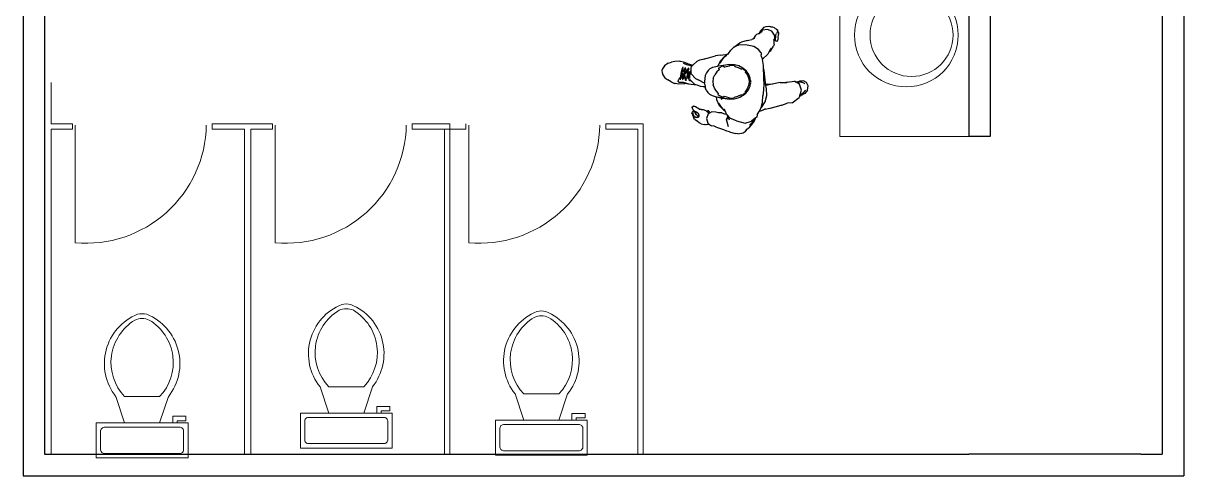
# Model space of a CAD drawing. Header units: millimetres. Extents: x -9564 to 100419, y -25359 to 24346.
# Drawn here: x 94764 to 100162, y -20309 to -18204 of the extents above; entities that cross this region are included whole.
import ezdxf

# ---------------------------------------------------------------- set-up
doc = ezdxf.new("R2010")
doc.units = ezdxf.units.MM
doc.header["$LTSCALE"] = 100
doc.layers.add('A-MOBILIARIO FIJO', color=83, linetype='Continuous', lineweight=5)
doc.layers.add('MUROS', color=7, linetype='Continuous')
doc.layers.add('Personal', color=20, linetype='Continuous')

# ---------------------------------------------------------------- blocks, each defined once
blk = doc.blocks.new('Toilet - top')
for p, q in [((9.5, -6), (9.5, -2)), ((-10, -8.5), (-8, -8.5)), ((-10, -9.5), (-10, -8.5)), ((-7, -9.5), (-10, -9.5)), ((-8, -8.5), (-8, -8)), ((-7, -8), (-7, -9.5)), ((-4, -8), (-6, -14)), ((4, -8), (6, -14)), ((4, -14), (-4, -14))]:
    blk.add_line(p, q)
blk.add_lwpolyline([(10.5, -8), (10.5, 0), (-10.5, 0), (-10.5, -8)], close=True)
for points in [[(-9.5, -2), (-9.5, -6)], [(8.5, -1), (-8.5, -1)], [(-8.5, -7), (8.5, -7)]]:
    blk.add_lwpolyline(points)
for centre, radius, start, end in [((-8.62, -1.88), 0.884, 81.8699, 188.1301), ((8.62, -1.88), 0.884, 351.8699, 98.1301), ((-8.62, -6.12), 0.884, 171.8699, 278.1301), ((8.62, -6.12), 0.884, 261.8699, 8.1301), ((3.52, -21.58), 12.17, 141.4691, 247.9714), ((4.2, -21.82), 11.33, 136.3677, 238.9468), ((-3.52, -21.58), 12.17, 292.0284, 38.5307), ((-4.2, -21.82), 11.33, 301.053, 43.6321), ((0, -27.88), 4, 245.7318, 294.2682), ((0, -29), 4, 254.8605, 285.1395)]:
    blk.add_arc(centre, radius, start, end)

msp = doc.modelspace()

# ---------------------------------------------------------------- linework, layer by layer
at = {"layer": 'A-MOBILIARIO FIJO'}
for p, q in [((94863.634, -20208.984, 0.014), (94863.634, -18480.099, 0.005)), ((94893.634, -18671.22, 0.006), (94893.634, -18480.099, 0.005)), ((94993.634, -18671.22, 0.008), (94893.634, -18671.22, 0.008)), ((94993.634, -18696.22, 0.008), (94993.634, -18671.22, 0.008)), ((95923.634, -18671.22, 0.008), (95643.634, -18671.22, 0.008)), ((95923.634, -18696.22, 0.008), (95923.634, -18671.22, 0.008)), ((96748.634, -20208.984, 0.006), (96748.634, -18671.22, 0.006)), ((96823.634, -18696.22, 0.014), (96823.634, -18671.22, 0.014)), ((97648.634, -20208.984, 0.013), (97648.634, -18671.22, 0.013)), ((94893.634, -20208.984, 0.014), (94893.634, -18696.22, 0.006)), ((94993.634, -18696.22, 0.008), (94893.634, -18696.22, 0.008)), ((95006.453, -18677.524, 0.009), (95006.453, -19224.92, 0.009)), ((95793.634, -20208.984, 0.006), (95793.634, -18696.22, 0.006)), ((95823.634, -20208.984, 0.006), (95823.634, -18696.22, 0.006)), ((95923.634, -18696.22, 0.008), (95823.634, -18696.22, 0.008)), ((95936.453, -18677.524, 0.009), (95936.453, -19224.92, 0.009)), ((96723.634, -20208.984, 0.006), (96723.634, -18696.22, 0.006)), ((96723.634, -20208.984, 0.013), (96723.634, -18696.22, 0.013)), ((96823.634, -18696.22, 0.014), (96723.634, -18696.22, 0.014)), ((96836.453, -18677.524, 0.015), (96836.453, -19224.92, 0.015)), ((97623.634, -20208.984, 0.013), (97623.634, -18696.22, 0.013)), ((95823.634, -20208.984, 0.006), (95793.634, -20208.984, 0.006))]:
    msp.add_line(p, q, dxfattribs=at)
at = {"layer": 'A-MOBILIARIO FIJO', "elevation": 0.04}
msp.add_lwpolyline([(98562.438, -16899.657), (98562.438, -18730.777), (99162.438, -18730.777), (99162.438, -16899.657)], close=True, dxfattribs=at)
at = {"layer": 'A-MOBILIARIO FIJO'}
for points, elevation in [([(95643.634, -18696.22), (95643.634, -18671.22)], 0.008), ([(96748.634, -18671.22), (96573.634, -18671.22)], 0.008), ([(96573.634, -18696.22), (96573.634, -18671.22)], 0.008), ([(97648.634, -18671.22), (97473.634, -18671.22)], 0.014), ([(97473.634, -18696.22), (97473.634, -18671.22)], 0.014), ([(95793.634, -18696.22), (95643.634, -18696.22)], 0.008), ([(96723.634, -18696.22), (96573.634, -18696.22)], 0.008), ([(97623.634, -18696.22), (97473.634, -18696.22)], 0.014)]:
    msp.add_lwpolyline(points, dxfattribs=dict(at, elevation=elevation))
for centre, radius in [((98872.021, -18258.64, 0.059), 241.312), ((98896.152, -18258.64, 0.059), 193.049)]:
    msp.add_circle(centre, radius, dxfattribs=at)
for centre in [(95056.943, -18667.983, 0.009), (95986.943, -18667.983, 0.009), (96886.943, -18667.983, 0.015)]:
    msp.add_arc(centre, 559.221, 264.819869, 359.022367, dxfattribs=at)
at = {"layer": 'MUROS', "color": 0}
for p, q in [((94764.36, -13721.214, 0.006), (94764.36, -20208.984, 0.014)), ((94863.634, -13821.214, 0.006), (94863.634, -20208.984, 0.014)), ((99162.438, -14958.979, 0.02), (99162.438, -18730.777, 0.016)), ((99262.438, -14958.979, 0.02), (99262.438, -18730.777, 0.02)), ((100062.438, -17690.099, 0.006), (100062.438, -20208.984, 0.006)), ((100162.438, -17690.099, 0.006), (100162.438, -20308.984, 0.014)), ((99262.438, -18730.777, 0.02), (99162.438, -18730.777, 0.016)), ((94764.36, -20208.984, 0.014), (94764.36, -20308.984, 0.014)), ((94863.634, -20208.984, 0.014), (98502.812, -20208.984, 0.014)), ((98502.812, -20208.984, 0.014), (99162.438, -20208.984, 0.014)), ((99962.438, -20208.984, 0.006), (99162.438, -20208.984, 0.014)), ((99962.438, -20208.984, 0.006), (100062.438, -20208.984, 0.006)), ((94764.36, -20308.984, 0.014), (99162.438, -20308.984, 0.014)), ((99162.438, -20308.984, 0.014), (100062.438, -20308.984, 0.014)), ((100062.438, -20308.984, 0.014), (100162.438, -20308.984, 0.014))]:
    msp.add_line(p, q, dxfattribs=at)
at = {"layer": 'Personal'}
for p, q in [((98202.61, -18236.096), (98187.333, -18252.35)), ((98188.325, -18250.205), (98193.747, -18239.484)), ((98195.289, -18238.825), (98190.232, -18247.1)), ((98199.737, -18232.192), (98193.747, -18239.484)), ((98199.186, -18244.368), (98194.977, -18247.629)), ((98200.413, -18242.953), (98199.186, -18244.368)), ((98199.737, -18232.192), (98200.795, -18230.963)), ((98201.859, -18242.431), (98200.413, -18242.953)), ((98208.802, -18222.087), (98200.795, -18230.963)), ((98226.468, -18232.372), (98202.61, -18236.096)), ((98208.802, -18222.087), (98220.582, -18219.148)), ((98220.582, -18219.148), (98231.558, -18217.282)), ((98246.98, -18240.674), (98226.468, -18232.372)), ((98231.558, -18217.282), (98237.081, -18218.526)), ((98241.047, -18219.975), (98237.081, -18218.526)), ((98241.047, -18219.975), (98249.324, -18220.184)), ((98258.295, -18258.501), (98246.98, -18240.674)), ((98249.324, -18220.184), (98256.896, -18224.041)), ((98256.896, -18224.041), (98263.448, -18229.267)), ((98267.476, -18230.932), (98263.448, -18229.267)), ((98267.476, -18230.932), (98272.363, -18234.34)), ((98273.569, -18240.663), (98268.135, -18250.768)), ((98273.569, -18240.663), (98272.363, -18234.34)), ((98272.363, -18234.34), (98273.369, -18236.92)), ((98274.891, -18243.783), (98273.369, -18236.92)), ((98273.569, -18240.663), (98273.916, -18243.292)), ((98276.654, -18247.503), (98274.891, -18243.783)), ((98069.127, -18315.495), (98097.071, -18295.573)), ((98105.672, -18291.921), (98097.071, -18295.573)), ((98131.844, -18283.584), (98105.672, -18291.921)), ((98131.844, -18283.584), (98139.515, -18281.904)), ((98139.515, -18281.904), (98152.595, -18279.366)), ((98152.963, -18279.247), (98152.595, -18279.366)), ((98165.678, -18275.141), (98152.963, -18279.247)), ((98153.218, -18279.112), (98152.963, -18279.247)), ((98159.21, -18275.573), (98153.218, -18279.112)), ((98164.242, -18270.344), (98159.21, -18275.573)), ((98169.454, -18261.807), (98164.242, -18270.344)), ((98175.047, -18256.366), (98169.454, -18261.807)), ((98182.783, -18253.58), (98175.047, -18256.366)), ((98186.482, -18252.58), (98182.783, -18253.58)), ((98188.325, -18250.205), (98186.482, -18252.58)), ((98187.333, -18252.35), (98186.482, -18252.58)), ((98189.215, -18251.841), (98187.333, -18252.35)), ((98190.232, -18247.1), (98188.325, -18250.205)), ((98194.977, -18247.629), (98189.215, -18251.841)), ((98255.442, -18279.553), (98255.447, -18282.764)), ((98255.447, -18282.764), (98255.789, -18281.761)), ((98255.447, -18282.764), (98255.449, -18284.376)), ((98255.982, -18282.969), (98255.449, -18284.376)), ((98255.449, -18284.376), (98255.451, -18285.676)), ((98255.451, -18285.676), (98256.134, -18291.653)), ((98255.693, -18281.932), (98255.789, -18281.761)), ((98255.789, -18281.761), (98257.34, -18277.225)), ((98256.134, -18291.653), (98255.961, -18299.141)), ((98255.961, -18299.141), (98256.53, -18304.001)), ((98255.982, -18282.969), (98259.47, -18277.532)), ((98257.791, -18278.199), (98255.982, -18282.969)), ((98257.791, -18278.199), (98257.34, -18277.225)), ((98259.47, -18277.532), (98257.791, -18278.199)), ((98258.295, -18258.501), (98258.691, -18264.906)), ((98258.691, -18264.906), (98260.409, -18262.749)), ((98258.691, -18264.906), (98259.247, -18273.922)), ((98259.516, -18273.709), (98259.247, -18273.922)), ((98259.247, -18273.922), (98259.47, -18277.532)), ((98259.516, -18273.709), (98261.728, -18270.534)), ((98260.409, -18262.749), (98261.712, -18261.195)), ((98261.712, -18261.195), (98263.265, -18259.343)), ((98261.712, -18261.195), (98261.949, -18262.415)), ((98262.306, -18267.889), (98261.728, -18270.534)), ((98261.949, -18262.415), (98262.306, -18267.889)), ((98262.164, -18276.815), (98262.088, -18280.999)), ((98262.088, -18280.999), (98262.182, -18283.618)), ((98262.088, -18280.999), (98262.182, -18281.356)), ((98262.819, -18269.975), (98262.164, -18276.815)), ((98262.182, -18283.618), (98262.985, -18285.902)), ((98262.984, -18267.646), (98262.819, -18269.975)), ((98263.018, -18264.402), (98262.984, -18267.646)), ((98265.989, -18287.921), (98262.985, -18285.902)), ((98263.265, -18259.343), (98263.018, -18264.402)), ((98263.018, -18264.402), (98263.072, -18268.211)), ((98263.608, -18270.43), (98263.072, -18268.211)), ((98263.265, -18259.343), (98265.116, -18257.136)), ((98265.116, -18257.136), (98268.135, -18250.768)), ((98268.834, -18288.307), (98265.989, -18287.921)), ((98271.015, -18287.649), (98268.834, -18288.307)), ((98273.053, -18285.218), (98271.015, -18287.649)), ((98273.053, -18285.218), (98274.316, -18281.181)), ((98274.718, -18278.639), (98274.316, -18281.181)), ((98275.587, -18272.323), (98274.718, -18278.639)), ((98275.587, -18272.323), (98276.076, -18267.601)), ((98275.973, -18267.759), (98276.052, -18266.915)), ((98276.052, -18266.915), (98276.688, -18260.136)), ((98276.052, -18266.915), (98276.076, -18267.601)), ((98276.654, -18247.503), (98277.369, -18251.316)), ((98276.688, -18260.136), (98277.001, -18256.341)), ((98277.369, -18251.316), (98277.001, -18256.341)), ((98006.76, -18351.764), (97984.475, -18355.943)), ((98006.76, -18351.764), (98030.69, -18349.151)), ((98037.175, -18349.262), (98030.124, -18356.342)), ((98030.69, -18349.151), (98037.175, -18349.262)), ((98039.346, -18347.082), (98037.175, -18349.262)), ((98039.346, -18347.082), (98045.45, -18343.81)), ((98041.004, -18349.803), (98045.45, -18343.81)), ((98045.45, -18343.81), (98056.181, -18329.344)), ((98056.181, -18329.344), (98069.127, -18315.495)), ((98090.801, -18305.622), (98069.127, -18315.495)), ((98123.8, -18304.895), (98090.801, -18305.622)), ((98162.73, -18311.331), (98123.8, -18304.895)), ((98184.003, -18325.298), (98162.73, -18311.331)), ((98195.054, -18339.974), (98184.003, -18325.298)), ((98195.054, -18339.974), (98196.433, -18341.868)), ((98196.433, -18341.868), (98196.591, -18351.178)), ((98198.256, -18360.27), (98196.591, -18351.178)), ((98227.52, -18347.84), (98202.804, -18370.773)), ((98232.75, -18338.032), (98227.52, -18347.84)), ((98232.897, -18337.704), (98232.75, -18338.032)), ((98238.031, -18326.176), (98232.897, -18337.704)), ((98232.897, -18337.704), (98235.952, -18335.509)), ((98235.952, -18335.509), (98241.468, -18330.571)), ((98243.01, -18319.837), (98238.031, -18326.176)), ((98241.468, -18330.571), (98254.732, -18310.448)), ((98256.53, -18304.001), (98254.732, -18310.448)), ((97747.234, -18401.165), (97738.156, -18415.226)), ((97764.163, -18389.309), (97747.234, -18401.165)), ((97764.163, -18389.309), (97780.018, -18384.266)), ((97795.96, -18381.112), (97780.018, -18384.266)), ((97815.009, -18380.393), (97795.96, -18381.112)), ((97821.056, -18381.904), (97815.009, -18380.393)), ((97821.056, -18381.904), (97818.098, -18381.221)), ((97835.262, -18385.187), (97821.056, -18381.904)), ((97833.084, -18406.257), (97832.327, -18407.722)), ((97834.445, -18389.894), (97854.845, -18397.075)), ((97856.918, -18392.186), (97835.262, -18385.187)), ((97875.019, -18402.879), (97854.845, -18397.075)), ((97875.3, -18402.616), (97856.415, -18396.259)), ((97856.918, -18392.186), (97874.271, -18397.493)), ((97871.195, -18412.439), (97872.863, -18404.893)), ((97875.019, -18402.879), (97872.863, -18404.893)), ((97874.271, -18397.493), (97878.864, -18399.286)), ((97875.3, -18402.616), (97875.019, -18402.879)), ((97878.708, -18399.432), (97875.3, -18402.616)), ((97878.47, -18399.344), (97878.708, -18399.432)), ((97878.864, -18399.286), (97878.708, -18399.432)), ((97899.344, -18380.151), (97878.864, -18399.286)), ((97899.344, -18380.151), (97911.834, -18373.653)), ((97911.834, -18373.653), (97951.804, -18365.061)), ((97928.796, -18371.482), (97951.804, -18365.061)), ((97951.804, -18365.061), (97984.475, -18355.943)), ((97985.446, -18405.997), (97970.821, -18409.702)), ((97985.446, -18405.997), (97985.869, -18405.899)), ((97991.69, -18404.743), (97985.869, -18405.899)), ((97995.567, -18403.965), (97991.69, -18404.743)), ((98006.215, -18380.586), (97995.567, -18403.965)), ((97996.884, -18403.701), (97995.567, -18403.965)), ((98020.306, -18399.619), (97996.884, -18403.701)), ((98000.726, -18411.796), (98019.166, -18402.488)), ((98018.341, -18368.174), (98004.567, -18389.571)), ((98026.281, -18358.751), (98006.215, -18380.586)), ((98030.124, -18356.342), (98018.341, -18368.174)), ((98026.281, -18358.751), (98018.341, -18368.174)), ((98019.166, -18402.488), (98020.916, -18403.547)), ((98050.284, -18395.529), (98020.306, -18399.619)), ((98020.916, -18403.547), (98020.87, -18403.567)), ((98020.916, -18403.547), (98027.263, -18407.619)), ((98030.124, -18356.342), (98026.281, -18358.751)), ((98048.116, -18403.567), (98027.263, -18407.619)), ((98048.116, -18403.567), (98050.254, -18399.317)), ((98050.254, -18399.317), (98051.183, -18398.918)), ((98073.431, -18397.029), (98050.284, -18395.529)), ((98051.183, -18398.918), (98071.913, -18399.835)), ((98071.913, -18399.835), (98072.861, -18400.634)), ((98072.861, -18400.634), (98074.248, -18404.449)), ((98092.462, -18402.481), (98073.431, -18397.029)), ((98074.248, -18404.449), (98089.489, -18409.467)), ((98111.399, -18412.369), (98092.462, -18402.481)), ((98198.256, -18360.27), (98202.804, -18370.773)), ((98202.804, -18370.773), (98203.278, -18371.867)), ((98207.654, -18400.58), (98203.278, -18371.867)), ((98207.264, -18414.053), (98207.654, -18400.58)), ((97738.156, -18415.226), (97735.375, -18424.082)), ((97735.375, -18424.082), (97735.54, -18433.245)), ((97735.54, -18433.245), (97739.704, -18443.725)), ((97739.704, -18443.725), (97748.071, -18457.102)), ((97748.071, -18457.102), (97763.233, -18467.079)), ((97816.653, -18457.404), (97813.863, -18464.157)), ((97816.653, -18457.404), (97820.793, -18457.998)), ((97820.793, -18457.998), (97819.966, -18464.881)), ((97821.302, -18453.766), (97820.793, -18457.998)), ((97823.561, -18435.724), (97821.302, -18453.766)), ((97828.461, -18417.598), (97823.561, -18435.724)), ((97823.582, -18458.149), (97830.857, -18458.343)), ((97824.379, -18453.587), (97823.845, -18457.363)), ((97826.433, -18436.005), (97824.379, -18453.587)), ((97826.58, -18453.745), (97826.07, -18455.437)), ((97831.023, -18418.713), (97826.433, -18436.005)), ((97829.129, -18443.535), (97826.58, -18453.745)), ((97832.327, -18407.722), (97828.461, -18417.598)), ((97829.786, -18440.846), (97829.129, -18443.535)), ((97829.731, -18439.294), (97830.841, -18426.493)), ((97829.731, -18439.294), (97829.786, -18440.846)), ((97829.786, -18440.846), (97830.016, -18447.339)), ((97830.016, -18447.339), (97830.178, -18451.935)), ((97830.178, -18451.935), (97830.857, -18458.343)), ((97830.841, -18426.493), (97831.97, -18418.33)), ((97830.857, -18458.343), (97831.502, -18464.44)), ((97833.132, -18413.418), (97831.023, -18418.713)), ((97832.214, -18435.826), (97831.926, -18438.891)), ((97831.926, -18438.891), (97831.966, -18439.704)), ((97831.966, -18439.704), (97832.528, -18451.025)), ((97832.686, -18430.815), (97832.329, -18431.545)), ((97832.528, -18451.025), (97833.338, -18458.145)), ((97837.14, -18421.698), (97832.686, -18430.815)), ((97833.018, -18427.285), (97832.686, -18430.815)), ((97833.018, -18427.285), (97833.57, -18424.284)), ((97833.337, -18458.323), (97841.233, -18458.018)), ((97833.577, -18460.25), (97833.852, -18462.671)), ((97833.772, -18433.366), (97833.791, -18433.295)), ((97839.042, -18423.287), (97833.791, -18433.295)), ((97836.511, -18448.916), (97835.196, -18454.703)), ((97838.697, -18442.843), (97836.511, -18448.916)), ((97843.468, -18411.6), (97837.14, -18421.698)), ((97840.467, -18429.175), (97838.528, -18441.471)), ((97838.697, -18442.843), (97838.528, -18441.471)), ((97839.432, -18448.808), (97838.697, -18442.843)), ((97845.294, -18413.635), (97839.042, -18423.287)), ((97839.415, -18448.852), (97839.205, -18449.641)), ((97839.415, -18448.852), (97839.432, -18448.808)), ((97840.032, -18453.681), (97839.415, -18448.852)), ((97840.032, -18453.681), (97841.233, -18458.018)), ((97844.44, -18416.88), (97840.467, -18429.175)), ((97841.233, -18458.018), (97843.6, -18466.569)), ((97841.95, -18440.638), (97841.853, -18441.255)), ((97841.979, -18442.269), (97841.853, -18441.255)), ((97842.989, -18434.042), (97841.873, -18435.683)), ((97841.979, -18442.269), (97843.509, -18438.343)), ((97843.279, -18452.727), (97841.979, -18442.269)), ((97849.157, -18424.977), (97842.989, -18434.042)), ((97843.646, -18429.874), (97842.989, -18434.042)), ((97843.279, -18452.727), (97844.714, -18457.883)), ((97844.736, -18410.156), (97843.468, -18411.6)), ((97852.064, -18426.468), (97843.509, -18438.343)), ((97844.734, -18426.219), (97843.646, -18429.874)), ((97844.44, -18416.88), (97844.669, -18416.147)), ((97844.714, -18457.883), (97847.436, -18457.778)), ((97844.714, -18457.883), (97846.574, -18464.564)), ((97845.294, -18413.635), (97845.663, -18413.271)), ((97846.388, -18420.665), (97845.414, -18423.937)), ((97847.436, -18457.778), (97858.481, -18459.205)), ((97852.075, -18447.157), (97848.722, -18456.115)), ((97857.682, -18414.077), (97849.157, -18424.977)), ((97856.766, -18420.772), (97852.064, -18426.468)), ((97854.68, -18443.723), (97852.075, -18447.157)), ((97853.022, -18453.876), (97855.377, -18448.216)), ((97854.392, -18442.369), (97855.292, -18429.195)), ((97854.392, -18442.369), (97854.68, -18443.723)), ((97854.68, -18443.723), (97855.579, -18447.956)), ((97856.766, -18420.772), (97855.292, -18429.195)), ((97855.579, -18447.956), (97855.377, -18448.216)), ((97855.579, -18447.956), (97857.032, -18454.792)), ((97860.239, -18416.563), (97856.766, -18420.772)), ((97857.032, -18454.792), (97858.481, -18459.205)), ((97859.808, -18412.878), (97857.682, -18414.077)), ((97858.481, -18459.205), (97861.009, -18466.902)), ((97859.119, -18438.633), (97858.918, -18442.186)), ((97858.918, -18442.186), (97859.166, -18443.358)), ((97859.165, -18437.809), (97859.011, -18438.013)), ((97865.443, -18429.534), (97859.165, -18437.809)), ((97859.589, -18430.305), (97859.165, -18437.809)), ((97863.538, -18437.754), (97859.166, -18443.358)), ((97859.166, -18443.358), (97861.382, -18453.822)), ((97859.823, -18428.517), (97859.589, -18430.305)), ((97860.239, -18416.563), (97861.629, -18415.824)), ((97861.382, -18453.822), (97863.237, -18459.82)), ((97870.835, -18430.748), (97863.158, -18444.123)), ((97863.158, -18444.123), (97863.429, -18459.099)), ((97863.237, -18459.82), (97863.507, -18459.855)), ((97863.237, -18459.82), (97863.463, -18460.511)), ((97863.463, -18460.511), (97863.461, -18460.545)), ((97863.461, -18460.545), (97863.537, -18460.793)), ((97868.924, -18430.849), (97863.538, -18437.754)), ((97868.962, -18431.13), (97863.538, -18437.754)), ((97870.974, -18423.669), (97865.443, -18429.534)), ((97870.866, -18429.191), (97868.962, -18431.13)), ((97870.659, -18439.708), (97870.835, -18430.748)), ((97891.36, -18461.551), (97870.659, -18439.708)), ((97870.835, -18430.748), (97870.866, -18429.191)), ((97870.866, -18429.191), (97870.974, -18423.669)), ((97870.974, -18423.669), (97871.195, -18412.439)), ((97934.419, -18461.018), (97932.979, -18474.333)), ((97937.024, -18447.113), (97934.419, -18461.018)), ((97942.219, -18434.643), (97937.024, -18447.113)), ((97949.735, -18423.683), (97942.219, -18434.643)), ((97958.621, -18415.824), (97949.735, -18423.683)), ((97970.821, -18409.702), (97958.621, -18415.824)), ((97974.035, -18458.832), (97971.716, -18474.73)), ((97974.035, -18458.832), (97980.662, -18443.375)), ((97990.25, -18430.384), (97980.662, -18443.375)), ((98000.778, -18419.974), (97990.25, -18430.384)), ((97998.922, -18413.196), (98000.726, -18411.796)), ((97998.922, -18413.196), (98000.778, -18419.974)), ((98027.263, -18407.619), (98025.152, -18408.029)), ((98089.489, -18409.467), (98105.121, -18417.04)), ((98109.742, -18414.846), (98105.121, -18417.04)), ((98109.742, -18414.846), (98111.217, -18415.638)), ((98111.217, -18415.638), (98125.386, -18428.337)), ((98127.865, -18426.502), (98111.399, -18412.369)), ((98123.651, -18432.394), (98125.386, -18428.337)), ((98123.651, -18432.394), (98132.512, -18445.704)), ((98138.86, -18441.725), (98127.865, -18426.502)), ((98132.512, -18445.704), (98138.614, -18461.801)), ((98145.96, -18459.983), (98138.86, -18441.725)), ((98147.272, -18471.76), (98145.96, -18459.983)), ((98206.822, -18429.337), (98207.264, -18414.053)), ((98206.822, -18429.337), (98208.128, -18457.939)), ((98211.227, -18423.458), (98207.264, -18414.053)), ((98208.128, -18457.939), (98208.349, -18463.32)), ((98208.838, -18454.864), (98208.349, -18463.32)), ((98213.545, -18453.48), (98211.227, -18423.458)), ((98216.421, -18481.077), (98213.545, -18453.48)), ((97778.358, -18476.107), (97763.233, -18467.079)), ((97778.358, -18476.107), (97793.769, -18483.876)), ((97796.391, -18484.803), (97793.769, -18483.876)), ((97812.091, -18487.833), (97796.391, -18484.803)), ((97811.438, -18475.108), (97813.863, -18464.157)), ((97815.347, -18479.518), (97811.438, -18475.108)), ((97836.465, -18485.118), (97812.091, -18487.833)), ((97835.071, -18479.807), (97815.347, -18479.518)), ((97819.966, -18464.881), (97819.524, -18467.233)), ((97819.524, -18467.233), (97819.758, -18467.289)), ((97831.502, -18464.44), (97832.207, -18467.155)), ((97833.852, -18462.671), (97833.89, -18462.82)), ((97850.615, -18483.589), (97835.071, -18479.807)), ((97836.329, -18484.065), (97841.935, -18484.065)), ((97846.69, -18484.5), (97836.465, -18485.118)), ((97841.935, -18484.065), (97836.614, -18483.578)), ((97846.69, -18484.5), (97841.935, -18484.065)), ((97843.6, -18466.569), (97845.992, -18469.458)), ((97845.992, -18469.458), (97846.736, -18469.366)), ((97846.574, -18464.564), (97848.238, -18466.663)), ((97859.305, -18485.654), (97846.69, -18484.5)), ((97846.736, -18469.366), (97849.249, -18469.011)), ((97846.738, -18469.318), (97846.736, -18469.366)), ((97848.238, -18466.663), (97848.633, -18467.169)), ((97849.249, -18469.011), (97849.262, -18467.84)), ((97850.615, -18483.589), (97859.305, -18485.654)), ((97859.305, -18485.654), (97896.869, -18490.129)), ((97861.009, -18466.902), (97863.573, -18469.96)), ((97863.573, -18469.96), (97864.431, -18470.149)), ((97864.431, -18470.149), (97867.537, -18469.749)), ((97864.487, -18469.832), (97864.473, -18469.912)), ((97864.989, -18465.675), (97866.445, -18467.066)), ((97866.445, -18467.066), (97866.563, -18467.219)), ((97866.563, -18467.219), (97886.9, -18486.61)), ((97867.537, -18469.749), (97867.593, -18469.256)), ((97886.9, -18486.61), (97896.869, -18490.129)), ((97891.36, -18461.551), (97892.928, -18462.293)), ((97922.852, -18476.388), (97892.928, -18462.293)), ((97906.12, -18468.61), (97892.928, -18462.293)), ((97896.869, -18490.129), (97914.564, -18496.374)), ((97906.215, -18468.696), (97906.12, -18468.61)), ((97924.046, -18477.195), (97906.12, -18468.61)), ((97914.564, -18496.374), (97927.372, -18498.147)), ((97924.046, -18477.195), (97932.605, -18480.116)), ((97927.372, -18498.147), (97935.529, -18497.934)), ((97933.45, -18480.374), (97932.837, -18480.356)), ((97932.979, -18474.333), (97933.45, -18480.374)), ((97934.093, -18488.611), (97933.45, -18480.374)), ((97934.093, -18488.611), (97934.094, -18488.673)), ((97934.094, -18488.673), (97935.529, -18497.934)), ((97935.529, -18497.934), (97936.101, -18501.645)), ((97941.231, -18515.039), (97936.101, -18501.645)), ((97941.231, -18515.039), (97947.99, -18525.505)), ((97971.716, -18474.73), (97973.485, -18490.696)), ((97979.585, -18506.365), (97973.485, -18490.696)), ((97988.717, -18519.69), (97979.585, -18506.365)), ((98131.424, -18509.267), (98122.105, -18522.259)), ((98126.127, -18528.552), (98137.619, -18513.721)), ((98126.127, -18528.552), (98137.506, -18513.943)), ((98138.068, -18493.371), (98131.424, -18509.267)), ((98137.619, -18513.721), (98137.506, -18513.943)), ((98137.619, -18513.721), (98140.963, -18505.94)), ((98140.302, -18477.623), (98138.068, -18493.371)), ((98138.614, -18461.801), (98140.302, -18477.623)), ((98140.963, -18505.94), (98145.287, -18495.928)), ((98145.347, -18495.737), (98145.287, -18495.928)), ((98145.347, -18495.737), (98146.985, -18484.549)), ((98146.985, -18484.549), (98147.141, -18483.486)), ((98147.749, -18484.39), (98146.985, -18484.549)), ((98147.141, -18483.486), (98147.306, -18482.356)), ((98147.141, -18483.486), (98147.889, -18483.327)), ((98147.272, -18471.76), (98147.956, -18471.937)), ((98147.389, -18472.808), (98147.272, -18471.76)), ((98147.306, -18482.356), (98147.957, -18477.908)), ((98147.889, -18483.327), (98147.306, -18482.356)), ((98148.065, -18472.983), (98147.389, -18472.808)), ((98147.508, -18473.878), (98147.389, -18472.808)), ((98147.508, -18473.878), (98148.065, -18472.983)), ((98147.957, -18477.908), (98147.508, -18473.878)), ((98147.889, -18483.327), (98147.749, -18484.39)), ((98147.956, -18471.937), (98148.065, -18472.983)), ((98207.682, -18513.083), (98205.16, -18542.105)), ((98209.253, -18485.288), (98207.682, -18513.083)), ((98208.349, -18463.32), (98209.253, -18485.288)), ((98217.516, -18487.615), (98216.421, -18481.077)), ((98217.516, -18487.615), (98228.494, -18485.355)), ((98218.359, -18492.649), (98217.516, -18487.615)), ((98247.533, -18487.123), (98218.359, -18492.649)), ((98221.147, -18509.289), (98218.359, -18492.649)), ((98223.595, -18539.759), (98221.147, -18509.289)), ((98228.494, -18485.355), (98247.533, -18487.123)), ((98248.435, -18486.952), (98247.533, -18487.123)), ((98285.663, -18479.812), (98248.435, -18486.952)), ((98285.663, -18479.812), (98310.745, -18479.563)), ((98317.475, -18478.291), (98310.745, -18479.563)), ((98310.745, -18479.563), (98316.26, -18479.508)), ((98317.475, -18478.291), (98352.221, -18473.936)), ((98357.692, -18477.19), (98352.221, -18473.936)), ((98357.692, -18477.19), (98374.72, -18473.095)), ((98357.968, -18477.354), (98357.692, -18477.19)), ((98357.968, -18477.354), (98372.067, -18474.561)), ((98358.898, -18477.907), (98357.968, -18477.354)), ((98364.632, -18477.716), (98358.898, -18477.907)), ((98374.811, -18487.371), (98358.898, -18477.907)), ((98383.775, -18478.39), (98364.632, -18477.716)), ((98393.698, -18472.024), (98374.72, -18473.095)), ((98385.024, -18515.575), (98374.811, -18487.371)), ((98383.775, -18478.39), (98385.972, -18478.518)), ((98398.235, -18484.091), (98385.972, -18478.518)), ((98407.128, -18479.183), (98393.698, -18472.024)), ((98398.235, -18484.091), (98399.773, -18484.935)), ((98412.386, -18514.45), (98399.985, -18529.879)), ((98402.34, -18515.406), (98401.478, -18517.014)), ((98414.642, -18495.112), (98407.128, -18479.183)), ((98412.386, -18514.45), (98414.642, -18495.112)), ((97947.99, -18525.505), (97956.838, -18533.797)), ((97956.838, -18533.797), (97968.589, -18540.184)), ((97956.838, -18533.797), (97957.077, -18534.022)), ((97957.077, -18534.022), (97968.589, -18540.184)), ((97968.589, -18540.184), (97982.067, -18544.019)), ((97968.997, -18540.35), (97968.589, -18540.184)), ((97968.997, -18540.35), (97982.512, -18544.229)), ((97982.067, -18544.019), (97994.424, -18546.98)), ((97982.512, -18544.229), (97987.954, -18545.519)), ((97987.954, -18545.519), (97989.722, -18559.139)), ((97987.954, -18545.519), (97994.78, -18547.137)), ((97998.887, -18530.468), (97988.717, -18519.69)), ((97989.722, -18559.139), (98001.173, -18585.871)), ((98017.687, -18551.775), (97994.424, -18546.98)), ((97994.78, -18547.137), (98010.173, -18550.274)), ((97996.787, -18537.333), (97998.887, -18530.468)), ((97998.544, -18538.501), (97996.787, -18537.333)), ((98016.669, -18548.412), (97998.544, -18538.501)), ((98010.173, -18550.274), (98010.297, -18556.79)), ((98010.173, -18550.274), (98017.687, -18551.775)), ((98010.297, -18556.79), (98020.695, -18552.322)), ((98018.447, -18547.801), (98016.669, -18548.412)), ((98047.528, -18556.818), (98017.687, -18551.775)), ((98017.687, -18551.775), (98018.027, -18551.875)), ((98018.027, -18551.875), (98020.695, -18552.322)), ((98018.447, -18547.801), (98024.936, -18543.719)), ((98020.695, -18552.322), (98047.528, -18556.818)), ((98024.936, -18543.719), (98045.64, -18548.496)), ((98045.64, -18548.496), (98047.622, -18552.984)), ((98047.528, -18556.818), (98070.709, -18556.116)), ((98047.528, -18556.818), (98047.666, -18556.854)), ((98048.546, -18553.19), (98047.622, -18552.984)), ((98047.666, -18556.854), (98070.668, -18556.158)), ((98069.288, -18553.003), (98048.546, -18553.19)), ((98070.264, -18552.445), (98069.288, -18553.003)), ((98071.781, -18548.503), (98070.264, -18552.445)), ((98070.668, -18556.158), (98070.709, -18556.116)), ((98070.709, -18556.116), (98089.919, -18551.326)), ((98070.709, -18556.116), (98089.822, -18551.404)), ((98087.177, -18544.013), (98071.781, -18548.503)), ((98103.053, -18536.977), (98087.177, -18544.013)), ((98089.822, -18551.404), (98089.919, -18551.326)), ((98089.919, -18551.326), (98098.269, -18547.349)), ((98098.292, -18547.344), (98098.269, -18547.349)), ((98098.292, -18547.344), (98105.288, -18543.991)), ((98102.422, -18546.488), (98098.292, -18547.344)), ((98105.288, -18543.991), (98102.422, -18546.488)), ((98103.053, -18536.977), (98107.603, -18539.507)), ((98105.316, -18543.966), (98105.288, -18543.991)), ((98105.316, -18543.966), (98109.063, -18542.182)), ((98109.109, -18538.309), (98107.603, -18539.507)), ((98109.063, -18542.182), (98109.107, -18542.146)), ((98109.19, -18542.107), (98109.107, -18542.146)), ((98109.109, -18538.309), (98123.694, -18526.582)), ((98109.19, -18542.107), (98113.775, -18538.437)), ((98113.775, -18538.437), (98126.127, -18528.552)), ((98113.775, -18538.437), (98126.012, -18528.713)), ((98123.694, -18526.582), (98122.105, -18522.259)), ((98123.107, -18525.608), (98123.036, -18525.738)), ((98123.036, -18525.738), (98123.119, -18525.628)), ((98123.151, -18525.93), (98123.225, -18525.804)), ((98126.012, -18528.713), (98126.127, -18528.552)), ((98197.587, -18595.015), (98215.396, -18569.324)), ((98202.644, -18572.043), (98205.16, -18542.105)), ((98215.396, -18569.324), (98223.595, -18539.759)), ((98340.44, -18574.416), (98373.615, -18549.419)), ((98373.615, -18549.419), (98375.875, -18542.716)), ((98375.875, -18542.716), (98382.88, -18539.614)), ((98375.875, -18542.716), (98376.725, -18540.193)), ((98376.725, -18540.193), (98385.024, -18515.575)), ((98376.725, -18540.193), (98385.005, -18534.278)), ((98399.985, -18529.879), (98382.88, -18539.614)), ((98389.184, -18530.873), (98385.005, -18534.278)), ((98390.389, -18529.515), (98389.184, -18530.873)), ((98390.389, -18529.515), (98390.436, -18529.484)), ((98401.478, -18517.014), (98390.436, -18529.484)), ((97875.865, -18617.002), (97874.128, -18619.959)), ((97874.128, -18619.959), (97874.173, -18621.831)), ((97874.879, -18624.251), (97874.173, -18621.831)), ((97876.628, -18616.158), (97875.865, -18617.002)), ((97875.865, -18617.002), (97876.682, -18619.474)), ((97876.108, -18596.287), (97878.306, -18591.296)), ((97876.975, -18600.429), (97876.108, -18596.287)), ((97876.628, -18616.158), (97879.464, -18614.481)), ((97876.682, -18619.474), (97878.196, -18623.242)), ((97878.837, -18604.001), (97876.975, -18600.429)), ((97878.196, -18623.242), (97878.844, -18625.909)), ((97878.306, -18591.296), (97880.586, -18590.655)), ((97880.586, -18590.655), (97878.621, -18591.408)), ((97881.784, -18607.893), (97878.837, -18604.001)), ((97879.464, -18614.481), (97882.161, -18614.895)), ((97882.161, -18614.895), (97880.001, -18614.76)), ((97883.286, -18589.621), (97880.586, -18590.655)), ((97884.945, -18610.943), (97881.784, -18607.893)), ((97884.37, -18615.034), (97882.161, -18614.895)), ((97883.286, -18589.621), (97887.006, -18590.048)), ((97886.356, -18616.741), (97884.37, -18615.034)), ((97884.945, -18610.943), (97888.547, -18613.398)), ((97886.356, -18616.741), (97889.396, -18620.346)), ((97887.006, -18590.048), (97890.256, -18591.16)), ((97888.547, -18613.398), (97890.75, -18614.659)), ((97889.396, -18620.346), (97890.457, -18622.318)), ((97890.256, -18591.16), (97892.757, -18592.055)), ((97890.463, -18622.163), (97890.457, -18622.318)), ((97890.457, -18622.318), (97891.986, -18625.158)), ((97890.463, -18622.163), (97891.982, -18619.283)), ((97893.144, -18615.745), (97890.75, -18614.659)), ((97891.982, -18619.283), (97891.917, -18620.794)), ((97891.917, -18620.794), (97892.982, -18623.734)), ((97891.982, -18619.283), (97894.752, -18617.261)), ((97896.336, -18593.562), (97892.757, -18592.055)), ((97896.688, -18617.476), (97893.144, -18615.745)), ((97894.752, -18617.261), (97896.688, -18617.476)), ((97896.336, -18593.562), (97900.893, -18597.348)), ((97897.839, -18618.038), (97896.688, -18617.476)), ((97897.839, -18618.038), (97902.554, -18622.403)), ((97902.731, -18598.849), (97900.893, -18597.348)), ((97902.554, -18622.403), (97905.368, -18626.176)), ((97906.732, -18602.021), (97902.731, -18598.849)), ((97908.947, -18603.02), (97906.732, -18602.021)), ((97908.027, -18602.97), (97908.947, -18603.02)), ((97908.947, -18603.02), (97911.997, -18603.186)), ((97916.594, -18604.582), (97911.997, -18603.186)), ((97917.876, -18605.094), (97916.594, -18604.582)), ((97917.876, -18605.094), (97917.906, -18605.084)), ((97917.906, -18605.084), (97918.751, -18604.809)), ((97918.058, -18605.167), (97917.906, -18605.084)), ((97918.058, -18605.167), (97918.096, -18605.157)), ((97918.096, -18605.157), (97918.776, -18604.989)), ((97919.806, -18605.811), (97918.096, -18605.157)), ((97918.751, -18604.809), (97921.846, -18604.484)), ((97919.806, -18605.811), (97919.611, -18605.787)), ((97925.273, -18606.471), (97919.806, -18605.811)), ((97921.846, -18604.484), (97924.675, -18605.681)), ((97924.675, -18605.681), (97925.273, -18606.471)), ((97928.254, -18606.831), (97925.273, -18606.471)), ((97940.435, -18611.768), (97928.254, -18606.831)), ((97944.359, -18614.802), (97940.435, -18611.768)), ((97944.828, -18613.264), (97944.359, -18614.802)), ((97944.635, -18615.016), (97944.359, -18614.802)), ((97945.481, -18612.268), (97944.635, -18615.016)), ((97950.138, -18619.271), (97944.635, -18615.016)), ((97944.828, -18613.264), (97945.481, -18612.268)), ((97948.611, -18610.851), (97945.481, -18612.268)), ((97952.803, -18611.95), (97948.611, -18610.851)), ((97953.659, -18623.337), (97950.138, -18619.271)), ((97955.322, -18622.403), (97950.138, -18619.271)), ((97953.659, -18623.337), (97950.347, -18625.198)), ((97952.803, -18611.95), (97954.979, -18616.218)), ((97955.322, -18622.403), (97953.659, -18623.337)), ((97955.918, -18621.772), (97954.979, -18616.218)), ((97955.903, -18622.076), (97955.322, -18622.403)), ((97967.923, -18615.322), (97955.903, -18622.076)), ((97955.918, -18621.772), (97955.903, -18622.076)), ((97985.792, -18616.684), (97967.923, -18615.322)), ((97997.551, -18620.259), (97985.792, -18616.684)), ((98013.033, -18621.238), (97997.551, -18620.259)), ((97998.108, -18575.008), (98010.511, -18593.745)), ((98001.173, -18585.871), (98020.911, -18605.829)), ((98010.511, -18593.745), (98020.911, -18605.829)), ((98013.033, -18621.238), (98026.396, -18624.506)), ((98020.911, -18605.829), (98029.429, -18611.04)), ((98028.177, -18608.31), (98023.851, -18603.787)), ((98028.177, -18608.31), (98026.308, -18604.234)), ((98029.429, -18611.04), (98028.177, -18608.31)), ((98030.883, -18614.208), (98029.429, -18611.04)), ((98036.155, -18626.228), (98030.883, -18614.208)), ((98178.58, -18630.417), (98187.631, -18614.954)), ((98187.631, -18614.954), (98195.813, -18600.977)), ((98194.397, -18611.746), (98187.631, -18614.954)), ((98194.397, -18611.746), (98199.953, -18609.082)), ((98195.813, -18600.977), (98197.112, -18595.473)), ((98197.112, -18595.473), (98202.644, -18572.043)), ((98197.112, -18595.473), (98197.587, -18595.015)), ((98199.953, -18609.082), (98205.946, -18606.209)), ((98199.953, -18609.082), (98208.222, -18606.742)), ((98205.946, -18606.209), (98218.525, -18600.217)), ((98237.154, -18600.394), (98208.222, -18606.742)), ((98265.917, -18592.641), (98237.154, -18600.394)), ((98292.838, -18585.008), (98265.917, -18592.641)), ((98292.838, -18585.008), (98317.748, -18575.523)), ((98340.44, -18574.416), (98317.748, -18575.523)), ((97874.879, -18624.251), (97875.562, -18624.913)), ((97875.152, -18624.003), (97875.562, -18624.913)), ((97875.562, -18624.913), (97876.778, -18627.61)), ((97876.778, -18627.61), (97877.776, -18630.581)), ((97877.776, -18630.581), (97878.899, -18633.836)), ((97878.844, -18625.909), (97879.865, -18628.179)), ((97878.899, -18633.836), (97881.326, -18637.458)), ((97879.865, -18628.179), (97881.826, -18631.876)), ((97882.639, -18641.279), (97881.326, -18637.458)), ((97881.826, -18631.876), (97883.679, -18635.921)), ((97882.639, -18641.279), (97883.309, -18645.902)), ((97886.591, -18649.7), (97883.309, -18645.902)), ((97883.679, -18635.921), (97884.815, -18638.534)), ((97884.815, -18638.534), (97887.586, -18639.797)), ((97886.591, -18649.7), (97889.389, -18651.768)), ((97893.373, -18642.151), (97887.586, -18639.797)), ((97889.389, -18651.768), (97895.355, -18656.036)), ((97890.096, -18625.061), (97892.598, -18626.884)), ((97891.986, -18625.158), (97892.598, -18626.884)), ((97892.598, -18626.884), (97893.136, -18627.276)), ((97892.982, -18623.734), (97894.677, -18628.336)), ((97894.932, -18629.283), (97893.136, -18627.276)), ((97893.373, -18642.151), (97894.986, -18643.109)), ((97894.677, -18628.336), (97894.932, -18629.283)), ((97897.008, -18631.602), (97894.932, -18629.283)), ((97901.423, -18641.776), (97894.986, -18643.109)), ((97895.355, -18656.036), (97897.505, -18658.245)), ((97896.912, -18633.975), (97898.5, -18634.395)), ((97897.008, -18631.602), (97898.5, -18634.395)), ((97908.673, -18666.351), (97897.505, -18658.245)), ((97898.5, -18634.395), (97898.882, -18634.496)), ((97904.067, -18636.655), (97898.882, -18634.496)), ((97904.067, -18636.655), (97899.458, -18637.988)), ((97907.199, -18636.071), (97901.423, -18641.776)), ((97906.585, -18635.927), (97904.067, -18636.655)), ((97908.217, -18631.331), (97905.368, -18626.176)), ((97906.191, -18640.761), (97907.199, -18636.071)), ((97906.283, -18632.199), (97907.748, -18633.516)), ((97907.423, -18635.026), (97906.585, -18635.927)), ((97907.199, -18636.071), (97907.423, -18635.026)), ((97907.423, -18635.026), (97907.748, -18633.516)), ((97907.748, -18633.516), (97908.217, -18631.331)), ((97908.253, -18631.396), (97908.217, -18631.331)), ((97917.338, -18671.935), (97908.673, -18666.351)), ((97917.338, -18671.935), (97931.579, -18675.49)), ((97937.122, -18675.815), (97931.579, -18675.49)), ((97937.405, -18675.892), (97937.122, -18675.815)), ((97937.305, -18675.826), (97937.122, -18675.815)), ((97937.405, -18675.892), (97937.305, -18675.826)), ((97941.391, -18676.065), (97937.305, -18675.826)), ((97941.391, -18676.065), (97937.405, -18675.892)), ((97950.804, -18675.363), (97941.391, -18676.065)), ((97950.347, -18625.198), (97943.05, -18646.481)), ((97943.05, -18646.481), (97948.953, -18668.387)), ((97948.953, -18668.387), (97956.917, -18674.537)), ((97955.461, -18674.619), (97950.804, -18675.363)), ((97955.461, -18674.619), (97954.594, -18674.668)), ((97956.917, -18674.537), (97955.461, -18674.619)), ((97956.917, -18674.537), (97966.262, -18681.754)), ((98026.396, -18624.506), (98036.155, -18626.228)), ((98036.21, -18626.353), (98032.446, -18626.186)), ((98036.21, -18626.353), (98036.155, -18626.228)), ((98036.892, -18627.908), (98036.21, -18626.353)), ((98036.241, -18652.782), (98039.353, -18644.104)), ((98036.822, -18657.647), (98036.241, -18652.782)), ((98044.59, -18686.024), (98036.822, -18657.647)), ((98053.561, -18646.309), (98036.892, -18627.908)), ((98036.892, -18627.908), (98040.42, -18635.518)), ((98039.353, -18644.104), (98038.745, -18649.275)), ((98040.062, -18638.076), (98039.353, -18644.104)), ((98040.42, -18635.518), (98040.062, -18638.076)), ((98040.42, -18635.518), (98043.722, -18642.64)), ((98043.722, -18642.64), (98047.667, -18653.239)), ((98043.722, -18642.64), (98048.021, -18651.912)), ((98081.818, -18658.544), (98053.561, -18646.309)), ((98081.818, -18658.544), (98121.756, -18668.54)), ((98121.756, -18668.54), (98151.966, -18659.974)), ((98164.752, -18658.676), (98138.655, -18689.771)), ((98142.399, -18678.222), (98146.344, -18675.504)), ((98166.744, -18651.956), (98146.344, -18675.504)), ((98169.239, -18646.058), (98151.966, -18659.974)), ((98166.744, -18651.956), (98164.752, -18658.676)), ((98169.203, -18649.118), (98166.744, -18651.956)), ((98169.239, -18646.058), (98169.203, -18649.118)), ((98176.07, -18640.554), (98169.239, -18646.058)), ((98178.58, -18630.417), (98176.07, -18640.554)), ((97977.624, -18683.219), (97966.262, -18681.754)), ((97987.921, -18687.658), (97977.624, -18683.219)), ((97995.829, -18690.708), (97987.921, -18687.658)), ((98009.466, -18694.528), (97995.829, -18690.708)), ((98023.73, -18699.989), (98009.466, -18694.528)), ((98037.448, -18706.248), (98023.73, -18699.989)), ((98050.172, -18709.436), (98037.448, -18706.248)), ((98050.172, -18709.436), (98075.94, -18716.113)), ((98087.571, -18718.469), (98075.94, -18716.113)), ((98087.571, -18718.469), (98113.034, -18713.074)), ((98113.034, -18713.074), (98122.669, -18706.964)), ((98127.977, -18698.65), (98122.669, -18706.964)), ((98122.669, -18706.964), (98124.438, -18704.127)), ((98127.845, -18698.756), (98124.438, -18704.127)), ((98125.54, -18700.612), (98127.845, -18698.756)), ((98127.845, -18698.756), (98127.977, -18698.65)), ((98127.977, -18698.65), (98132.038, -18695.38)), ((98132.038, -18695.38), (98138.655, -18689.771))]:
    msp.add_line(p, q, dxfattribs=at)

# ---------------------------------------------------------------- block references
at = {"layer": 'A-MOBILIARIO FIJO', "extrusion": (0, 0, -1), "xscale": -20.32, "yscale": 20.32, "zscale": -20.32, "rotation": 180}
for p in [(-96266.798, -20179.789, -0.006), (-95317.499, -20225.381, -0.006), (-97174.389, -20212.715, -0.011)]:
    msp.add_blockref('Toilet - top', p, dxfattribs=at)

doc.saveas('drawing.dxf')
